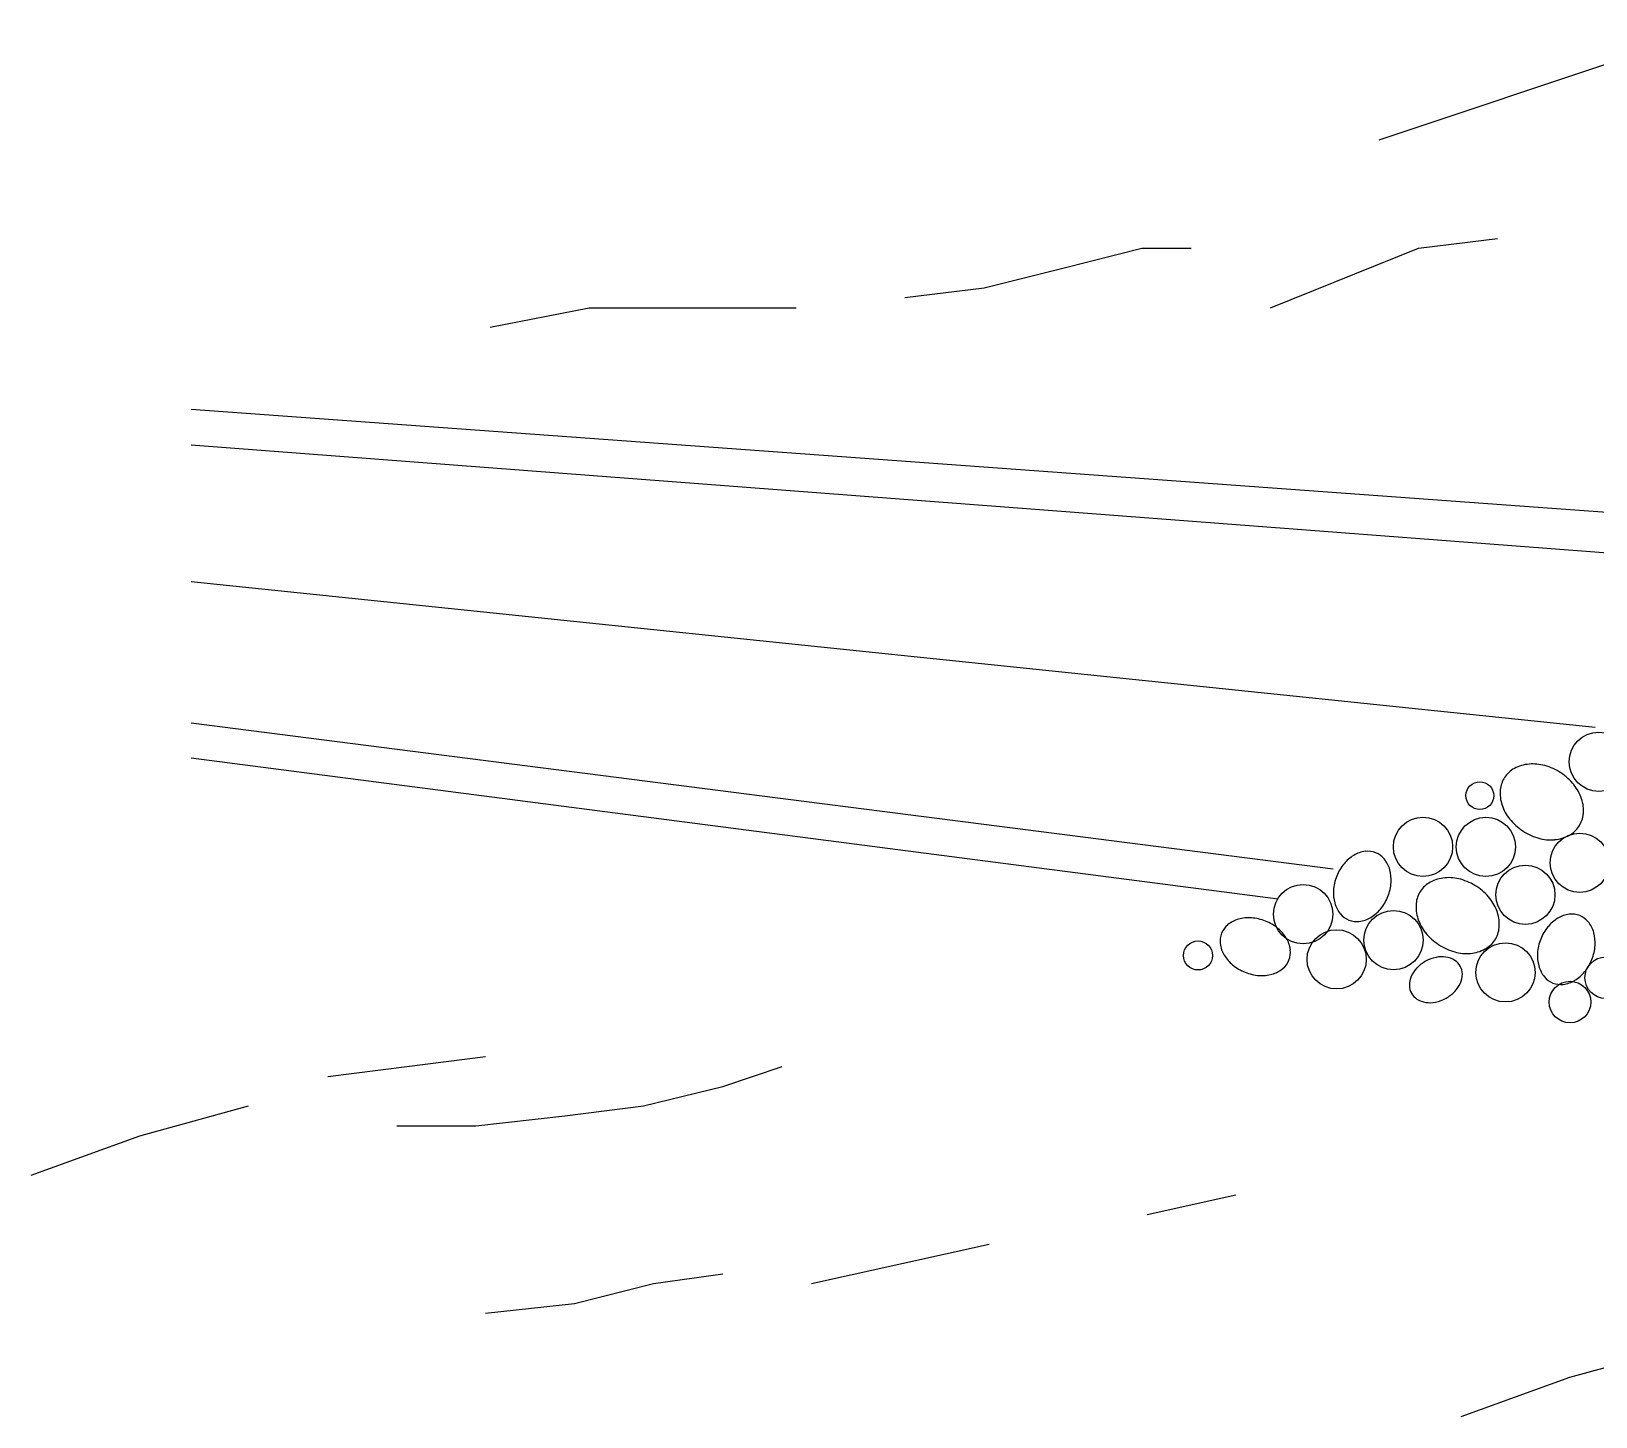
# Paper-space layout 'ESC' of a CAD drawing. Header units: feet, sheet in inches. Extents: x -1.2 to 33.8, y 0.1 to 22.9.
# Drawn here: x 26.002 to 27.575, y 6.027 to 7.421 of the extents above; entities that cross this region are included whole.
import ezdxf

# ---------------------------------------------------------------- set-up
doc = ezdxf.new("R2010")
doc.units = ezdxf.units.FT
doc.header["$MEASUREMENT"] = 0
doc.layers.add('TBLK', color=7, linetype='Continuous')

# ---------------------------------------------------------------- blocks, each defined once
blk = doc.blocks.new('ESC DET')
at = {"layer": 'TBLK'}
for p, q in [((29.0099, 7.8199), (29.3377, 7.9293)), ((29.0497, 7.7109), (29.1289, 7.7207)), ((28.6918, 7.6909), (28.7714, 7.7109)), ((28.7714, 7.7109), (28.821, 7.7109)), ((28.9006, 7.6511), (29.0497, 7.7109)), ((28.6126, 7.6711), (28.6918, 7.6909)), ((28.533, 7.6613), (28.6126, 7.6711)), ((28.1157, 7.6314), (28.2153, 7.6511)), ((28.2153, 7.6511), (28.4237, 7.6511)), ((27.815, 7.549), (29.5811, 7.4204)), ((27.815, 7.5133), (29.5131, 7.3836)), ((27.815, 7.3756), (29.2273, 7.2291)), ((27.815, 7.2334), (28.9639, 7.0866)), ((27.815, 7.1981), (28.9083, 7.0565)), ((28.032, 6.8877), (28.1112, 6.8976)), ((27.9524, 6.8776), (28.032, 6.8877)), ((28.3497, 6.8677), (28.4094, 6.8877)), ((28.2701, 6.848), (28.3497, 6.8677)), ((27.7635, 6.8181), (27.8728, 6.848)), ((28.1909, 6.8381), (28.2701, 6.848)), ((28.1015, 6.828), (28.1909, 6.8381)), ((27.6542, 6.7784), (27.7635, 6.8181)), ((28.0219, 6.828), (28.1015, 6.828)), ((28.7767, 6.7387), (28.866, 6.7587)), ((28.4391, 6.6693), (28.6178, 6.7091)), ((28.2802, 6.6693), (28.3497, 6.6792)), ((28.2006, 6.6493), (28.2802, 6.6693)), ((28.1112, 6.6395), (28.2006, 6.6493)), ((29.2018, 6.5751), (29.311, 6.6049)), ((29.0925, 6.5354), (29.2018, 6.5751))]:
    blk.add_line(p, q, dxfattribs=at)
for centre, radius in [((29.231, 7.1943), 0.0298), ((29.1113, 7.1602), 0.014), ((29.0541, 7.1087), 0.0298), ((29.1174, 7.1086), 0.0298), ((29.2118, 7.0927), 0.0298), ((29.1571, 7.0605), 0.0298), ((28.9336, 7.0409), 0.0298), ((29.0245, 7.0149), 0.0298), ((28.9673, 6.9955), 0.0298), ((28.8278, 6.9994), 0.0146), ((29.1371, 6.9824), 0.0298), ((29.2379, 6.977), 0.0209), ((29.202, 6.9525), 0.0209)]:
    blk.add_circle(centre, radius, dxfattribs=at)
for centre, radius, start, end in [((29.1637, 7.1551), 0.0369, 94.5496, 118.6246), ((29.1644, 7.1464), 0.0457, 74.4989, 94.5496), ((29.1592, 7.1634), 0.0275, 146.5917, 174.5588), ((29.1592, 7.1634), 0.0275, 118.6246, 146.5917), ((29.1614, 7.1353), 0.0572, 56.5917, 74.4989), ((29.1614, 7.1353), 0.0572, 38.6845, 56.5917), ((29.1686, 7.1625), 0.0369, 174.5588, 198.6338), ((29.1703, 7.1425), 0.0457, 18.6338, 38.6845), ((29.1769, 7.1653), 0.0457, 198.6338, 218.6845), ((29.1787, 7.1453), 0.0369, 354.5588, 18.6338), ((29.1859, 7.1725), 0.0572, 218.6845, 236.5917), ((29.188, 7.1444), 0.0275, 298.6246, 326.5917), ((29.188, 7.1444), 0.0275, 326.5917, 354.5588), ((29.1859, 7.1725), 0.0572, 236.5917, 254.4989), ((29.1828, 7.1614), 0.0457, 254.4989, 274.5496), ((29.1835, 7.1527), 0.0369, 274.5496, 298.6246), ((29.0038, 7.068), 0.0375, 121.1501, 140.8811), ((28.9997, 7.0748), 0.0296, 96.9668, 121.1501), ((28.9987, 7.0831), 0.0212, 68.3117, 96.9668), ((28.9987, 7.0831), 0.0212, 39.6566, 68.3117), ((29.0119, 7.0614), 0.048, 140.8811, 158.3117), ((28.9922, 7.0777), 0.0296, 15.4734, 39.6566), ((28.9846, 7.0756), 0.0375, 355.7424, 15.4734), ((29.0119, 7.0614), 0.048, 158.3117, 175.7424), ((28.9742, 7.0764), 0.048, 338.3117, 355.7424), ((29.0746, 7.049), 0.0275, 118.6246, 146.5917), ((29.0791, 7.0407), 0.0369, 94.5496, 118.6246), ((29.0798, 7.032), 0.0457, 74.4989, 94.5496), ((29.0768, 7.0209), 0.0572, 56.5917, 74.4989), ((29.0768, 7.0209), 0.0572, 38.6845, 56.5917), ((29.0015, 7.0622), 0.0375, 175.7424, 195.4734), ((28.9939, 7.06), 0.0296, 195.4734, 219.6566), ((28.9742, 7.0764), 0.048, 320.8811, 338.3117), ((29.084, 7.0481), 0.0369, 174.5588, 198.6338), ((29.0746, 7.049), 0.0275, 146.5917, 174.5588), ((29.0857, 7.0281), 0.0457, 18.6338, 38.6845), ((28.8765, 7.0074), 0.0296, 105.4734, 129.6566), ((28.8786, 6.9998), 0.0375, 85.7424, 105.4734), ((28.8779, 6.9894), 0.048, 68.3117, 85.7424), ((28.9874, 7.0547), 0.0212, 219.6566, 248.3117), ((28.9874, 7.0547), 0.0212, 248.3117, 276.9668), ((28.9864, 7.063), 0.0296, 276.9668, 301.1501), ((28.9823, 7.0698), 0.0375, 301.1501, 320.8811), ((29.0923, 7.0509), 0.0457, 198.6338, 218.6845), ((29.094, 7.0309), 0.0369, 354.5588, 18.6338), ((29.209, 7.0047), 0.0375, 121.1501, 140.8811), ((29.2049, 7.0115), 0.0296, 96.9668, 121.1501), ((29.2039, 7.0198), 0.0212, 68.3117, 96.9668), ((29.2039, 7.0198), 0.0212, 39.6566, 68.3117), ((28.8712, 7.0139), 0.0212, 158.3117, 186.9668), ((28.8712, 7.0139), 0.0212, 129.6566, 158.3117), ((28.8779, 6.9894), 0.048, 50.8811, 68.3117), ((28.8845, 6.9975), 0.0375, 31.1501, 50.8811), ((29.1013, 7.0581), 0.0572, 218.6845, 236.5917), ((29.1034, 7.03), 0.0275, 326.5917, 354.5588), ((29.2171, 6.9981), 0.048, 140.8811, 158.3117), ((29.1974, 7.0145), 0.0296, 15.4734, 39.6566), ((29.1898, 7.0123), 0.0375, 355.7424, 15.4734), ((28.8795, 7.0149), 0.0296, 186.9668, 211.1501), ((28.8913, 7.0016), 0.0296, 6.9668, 31.1501), ((28.8996, 7.0026), 0.0212, 338.3117, 6.9668), ((29.1013, 7.0581), 0.0572, 236.5917, 254.4989), ((29.0982, 7.047), 0.0457, 254.4989, 274.5496), ((29.0989, 7.0383), 0.0369, 274.5496, 298.6246), ((29.1034, 7.03), 0.0275, 298.6246, 326.5917), ((29.2171, 6.9981), 0.048, 158.3117, 175.7424), ((29.1794, 7.0131), 0.048, 338.3117, 355.7424), ((28.8863, 7.019), 0.0375, 211.1501, 230.8811), ((28.8929, 7.0271), 0.048, 230.8811, 248.3117), ((28.8996, 7.0026), 0.0212, 309.6566, 338.3117), ((29.0746, 6.9613), 0.0369, 118.9294, 136.3601), ((29.0746, 6.9613), 0.0369, 101.4988, 118.9294), ((29.073, 6.9692), 0.0289, 81.7678, 101.4988), ((29.0739, 6.9752), 0.0228, 57.5845, 81.7678), ((29.0774, 6.9807), 0.0163, 28.9294, 57.5845), ((29.0774, 6.9807), 0.0163, 0.2743, 28.9294), ((29.2067, 6.9989), 0.0375, 175.7424, 195.4734), ((29.1991, 6.9968), 0.0296, 195.4734, 219.6566), ((29.1794, 7.0131), 0.048, 320.8811, 338.3117), ((28.8929, 7.0271), 0.048, 248.3117, 265.7424), ((28.8921, 7.0167), 0.0375, 265.7424, 285.4734), ((28.8942, 7.009), 0.0296, 285.4734, 309.6566), ((29.0632, 6.9693), 0.0228, 156.0911, 180.2743), ((29.0688, 6.9669), 0.0289, 136.3601, 156.0911), ((29.0653, 6.9831), 0.0289, 316.3601, 336.0911), ((29.0709, 6.9807), 0.0228, 336.0911, 0.2743), ((29.1926, 6.9914), 0.0212, 219.6566, 248.3117), ((29.1926, 6.9914), 0.0212, 248.3117, 276.9668), ((29.1916, 6.9997), 0.0296, 276.9668, 301.1501), ((29.1875, 7.0065), 0.0375, 301.1501, 320.8811), ((29.0568, 6.9693), 0.0163, 180.2743, 208.9294), ((29.0568, 6.9693), 0.0163, 208.9294, 237.5845), ((29.0602, 6.9748), 0.0228, 237.5845, 261.7678), ((29.0595, 6.9887), 0.0369, 281.4988, 298.9294), ((29.0595, 6.9887), 0.0369, 298.9294, 316.3601), ((29.0611, 6.9808), 0.0289, 261.7678, 281.4988)]:
    blk.add_arc(centre, radius, start, end, dxfattribs=at)

psp = doc.layouts.new('ESC')

# ---------------------------------------------------------------- block references
psp.add_blockref('ESC DET', (-1.6527, -0.5087))

doc.saveas('drawing.dxf')
